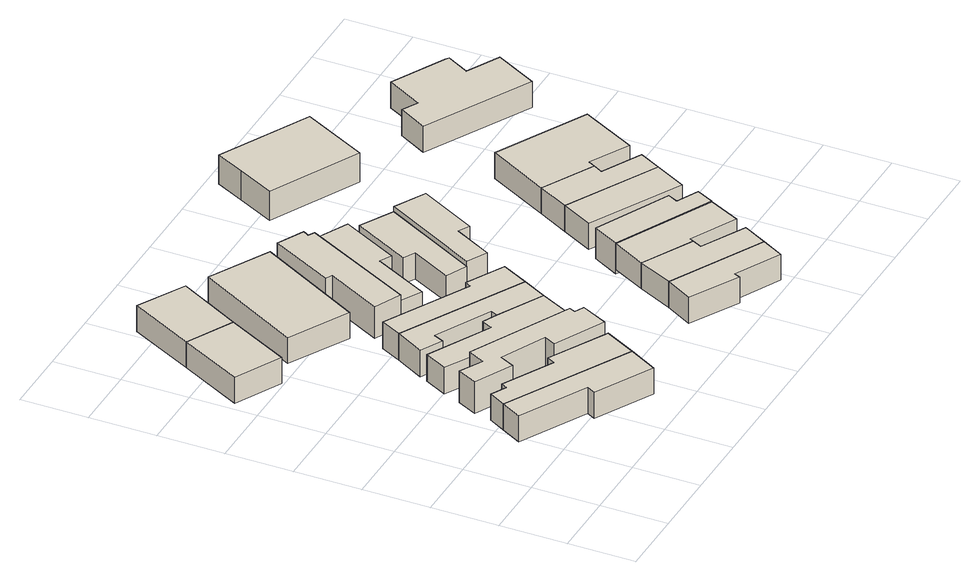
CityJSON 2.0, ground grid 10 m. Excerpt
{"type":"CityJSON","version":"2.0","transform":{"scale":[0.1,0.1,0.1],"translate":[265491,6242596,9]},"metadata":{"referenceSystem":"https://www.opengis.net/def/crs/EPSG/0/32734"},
"CityObjects":{
"building1":{"type":"Building","attributes":{"address":"50 Fenton Road Salt River Cape Town","building":"house","building:levels":1,"building_height":4.1,"roof_height":16.2,"ground_height":12.1,"plus_code":"4FRW3F97+J6X"},"geometry":[{"type":"Solid","lod":"1","boundaries":[[[[0,1,2,3]],[[1,4,5,2]],[[4,6,7,5]],[[6,8,9,7]],[[8,10,11,9]],[[10,0,3,11]],[[3,2,5,7,9,11]],[[10,8,6,4,1,0]]]]}]},
"building2":{"type":"Building","attributes":{"address":"48 Fenton Road Salt River Cape Town","building":"house","building:levels":1,"building_height":4.1,"roof_height":16.2,"ground_height":12.1,"plus_code":"4FRW3F97+M73"},"geometry":[{"type":"Solid","lod":"1","boundaries":[[[[1,12,13,2]],[[12,14,15,13]],[[14,16,17,15]],[[16,18,19,17]],[[18,20,21,19]],[[20,22,23,21]],[[22,4,5,23]],[[4,1,2,5]],[[2,13,15,17,19,21,23,5]],[[4,22,20,18,16,14,12,1]]]]}]},
"building3":{"type":"Building","attributes":{"address":"35 Cecil Road Salt River Cape Town","building":"house","building:levels":1,"building_height":4.1,"roof_height":14.51,"ground_height":10.41,"plus_code":"4FRW3F97+R63"},"geometry":[{"type":"Solid","lod":"1","boundaries":[[[[24,25,26,27]],[[25,28,29,26]],[[28,30,31,29]],[[30,24,27,31]],[[27,26,29,31]],[[30,28,25,24]]]]}]},
"building4":{"type":"Building","attributes":{"address":"46 Fenton Road Salt River Cape Town","building":"house","building:levels":1,"building_height":4.1,"roof_height":16.2,"ground_height":12.1,"plus_code":"4FRW3F97+M8C"},"geometry":[{"type":"Solid","lod":"1","boundaries":[[[[32,33,34,35]],[[33,36,37,34]],[[36,38,39,37]],[[38,40,41,39]],[[40,42,43,41]],[[42,44,45,43]],[[44,46,47,45]],[[46,48,49,47]],[[48,50,51,49]],[[50,52,53,51]],[[52,54,55,53]],[[54,32,35,55]],[[35,34,37,39,41,43,45,47,49,51,53,55]],[[54,52,50,48,46,44,42,40,38,36,33,32]]]]}]},
"building5":{"type":"Building","attributes":{"address":"33 Cecil Road Salt River Cape Town","building":"house","building:levels":1,"building_height":4.1,"roof_height":14.51,"ground_height":10.41,"plus_code":"4FRW3F97+R6Q"},"geometry":[{"type":"Solid","lod":"1","boundaries":[[[[24,30,31,27]],[[30,56,57,31]],[[56,58,59,57]],[[58,24,27,59]],[[27,31,57,59]],[[58,56,30,24]]]]}]},
"building6":{"type":"Building","attributes":{"address":"44 Fenton Road Salt River Cape Town","building":"house","building:levels":1,"building_height":4.1,"roof_height":15.29,"ground_height":11.19,"plus_code":"4FRW3F97+M7X"},"geometry":[{"type":"Solid","lod":"1","boundaries":[[[[60,61,62,63]],[[61,64,65,62]],[[64,66,67,65]],[[66,68,69,67]],[[68,70,71,69]],[[70,72,73,71]],[[72,74,75,73]],[[74,60,63,75]],[[63,62,65,67,69,71,73,75]],[[74,72,70,68,66,64,61,60]]]]}]},
"building7":{"type":"Building","attributes":{"address":"42 Fenton Road Salt River Cape Town","building":"house","building:levels":1,"building_height":4.1,"roof_height":15.29,"ground_height":11.19,"plus_code":"4FRW3F97+P86"},"geometry":[{"type":"Solid","lod":"1","boundaries":[[[[76,77,78,79]],[[77,80,81,78]],[[80,82,83,81]],[[82,84,85,83]],[[84,86,87,85]],[[86,61,62,87]],[[61,60,63,62]],[[60,76,79,63]],[[79,78,81,83,85,87,62,63]],[[60,61,86,84,82,80,77,76]]]]}]},
"building8":{"type":"Building","attributes":{"address":"40 Tennyson Street Salt River Cape Town","building":"house","building:levels":1,"building_height":4.1,"roof_height":14.51,"ground_height":10.41,"plus_code":"4FRW3F97+R74"},"geometry":[{"type":"Solid","lod":"1","boundaries":[[[[88,89,90,91]],[[89,92,93,90]],[[92,94,95,93]],[[94,88,91,95]],[[91,90,93,95]],[[94,92,89,88]]]]}]},
"building9":{"type":"Building","attributes":{"address":"40 Fenton Road Salt River Cape Town","building":"house","building:levels":1,"building_height":4.1,"roof_height":15.29,"ground_height":11.19,"plus_code":"4FRW3F97+P8C"},"geometry":[{"type":"Solid","lod":"1","boundaries":[[[[77,76,79,78]],[[76,96,97,79]],[[96,98,99,97]],[[98,100,101,99]],[[100,102,103,101]],[[102,77,78,103]],[[78,79,97,99,101,103]],[[102,100,98,96,76,77]]]]}]},
"building10":{"type":"Building","attributes":{"address":"42 Tennyson Street Salt River Cape Town","building":"house","building:levels":1,"building_height":4.1,"roof_height":15.29,"ground_height":11.19,"plus_code":"4FRW3F97+Q8C"},"geometry":[{"type":"Solid","lod":"1","boundaries":[[[[104,105,106,107]],[[105,108,109,106]],[[108,110,111,109]],[[110,112,113,111]],[[112,114,115,113]],[[114,116,117,115]],[[116,118,119,117]],[[118,104,107,119]],[[107,106,109,111,113,115,117,119]],[[118,116,114,112,110,108,105,104]]]]}]},
"building11":{"type":"Building","attributes":{"address":"44 Tennyson Street Salt River Cape Town","building":"house","building:levels":1,"building_height":4.1,"roof_height":14.37,"ground_height":10.27,"plus_code":"4FRW3F97+Q8Q"},"geometry":[{"type":"Solid","lod":"1","boundaries":[[[[104,118,120,121]],[[118,122,123,120]],[[122,124,125,123]],[[124,126,127,125]],[[126,128,129,127]],[[128,104,121,129]],[[121,120,123,125,127,129]],[[128,126,124,122,118,104]]]]}]},
"building12":{"type":"Building","attributes":{"address":"Fenton Road Salt River Cape Town","building":"house","building:levels":1,"building_height":4.1,"roof_height":15.91,"ground_height":11.81,"plus_code":"4FRW3F97+J99"},"geometry":[{"type":"Solid","lod":"1","boundaries":[[[[130,131,132,133]],[[131,134,135,132]],[[134,136,137,135]],[[136,138,139,137]],[[138,140,141,139]],[[140,130,133,141]],[[133,132,135,137,139,141]],[[140,138,136,134,131,130]]]]}]},
"building13":{"type":"Building","attributes":{"address":"46 Tennyson Street Salt River Cape Town","building":"house","building:levels":1,"building_height":4.1,"roof_height":14.37,"ground_height":10.27,"plus_code":"4FRW3F97+Q9F"},"geometry":[{"type":"Solid","lod":"1","boundaries":[[[[142,143,144,145]],[[143,146,147,144]],[[146,148,149,147]],[[148,150,151,149]],[[150,152,153,151]],[[152,142,145,153]],[[145,144,147,149,151,153]],[[152,150,148,146,143,142]]]]}]},
"building14":{"type":"Building","attributes":{"address":"Fenton Road Salt River Cape Town","building":"house","building:levels":1,"building_height":4.1,"roof_height":15.91,"ground_height":11.81,"plus_code":"4FRW3F97+JCC"},"geometry":[{"type":"Solid","lod":"1","boundaries":[[[[154,130,133,155]],[[130,140,141,133]],[[140,156,157,141]],[[156,158,159,157]],[[158,160,161,159]],[[160,154,155,161]],[[155,133,141,157,159,161]],[[160,158,156,140,130,154]]]]}]},
"building15":{"type":"Building","attributes":{"address":"48 Tennyson Street Salt River Cape Town","building":"house","building:levels":1,"building_height":4.1,"roof_height":15.15,"ground_height":11.05,"plus_code":"4FRW3F97+Q98"},"geometry":[{"type":"Solid","lod":"1","boundaries":[[[[143,142,162,163]],[[142,164,165,162]],[[164,166,167,165]],[[166,168,169,167]],[[168,170,171,169]],[[170,143,163,171]],[[163,162,165,167,169,171]],[[170,168,166,164,142,143]]]]}]},
"building16":{"type":"Building","attributes":{"address":"Fenton Road Salt River Cape Town","building":"house","building:levels":1,"building_height":4.1,"roof_height":15.91,"ground_height":11.81,"plus_code":"4FRW3F97+MC3"},"geometry":[{"type":"Solid","lod":"1","boundaries":[[[[172,154,155,173]],[[154,160,161,155]],[[160,174,175,161]],[[174,176,177,175]],[[176,178,179,177]],[[178,172,173,179]],[[173,155,161,175,177,179]],[[178,176,174,160,154,172]]]]}]},
"building17":{"type":"Building","attributes":{"address":"Fenton Road Salt River Cape Town","building":"house","building:levels":1,"building_height":4.1,"roof_height":15.98,"ground_height":11.88,"plus_code":"4FRW3F97+MC8"},"geometry":[{"type":"Solid","lod":"1","boundaries":[[[[180,181,182,183]],[[181,184,185,182]],[[184,186,187,185]],[[186,188,189,187]],[[188,190,191,189]],[[190,180,183,191]],[[183,182,185,187,189,191]],[[190,188,186,184,181,180]]]]}]},
"building18":{"type":"Building","attributes":{"address":"37 Fenton Road Salt River Cape Town","building":"house","building:levels":1,"building_height":4.1,"roof_height":15.23,"ground_height":11.13,"plus_code":"4FRW3F97+MCQ"},"geometry":[{"type":"Solid","lod":"1","boundaries":[[[[192,193,194,195]],[[193,196,197,194]],[[196,198,199,197]],[[198,192,195,199]],[[195,194,197,199]],[[198,196,193,192]]]]}]},
"building19":{"type":"Building","attributes":{"address":"35 Fenton Road Salt River Cape Town","building":"house","building:levels":1,"building_height":4.1,"roof_height":15.23,"ground_height":11.13,"plus_code":"4FRW3F97+PF2"},"geometry":[{"type":"Solid","lod":"1","boundaries":[[[[200,192,195,201]],[[192,198,199,195]],[[198,202,203,199]],[[202,204,205,203]],[[204,206,207,205]],[[206,200,201,207]],[[201,195,199,203,205,207]],[[206,204,202,198,192,200]]]]}]},
"building20":{"type":"Building","attributes":{"address":"Fenton Road Salt River Cape Town","building":"house","building:levels":1,"building_height":4.1,"roof_height":14.37,"ground_height":10.27,"plus_code":"4FRW3F97+RCV"},"geometry":[{"type":"Solid","lod":"1","boundaries":[[[[208,209,210,211]],[[209,212,213,210]],[[212,214,215,213]],[[214,216,217,215]],[[216,208,211,217]],[[211,210,213,215,217]],[[216,214,212,209,208]]]]}]},
"building21":{"type":"Building","attributes":{"address":"31 Fenton Road Salt River Cape Town","building":"house","building:levels":1,"building_height":4.1,"roof_height":15.23,"ground_height":11.13,"plus_code":"4FRW3F97+PFG"},"geometry":[{"type":"Solid","lod":"1","boundaries":[[[[200,206,207,201]],[[206,218,219,207]],[[218,220,221,219]],[[220,222,223,221]],[[222,224,225,223]],[[224,200,201,225]],[[201,207,219,221,223,225]],[[224,222,220,218,206,200]]]]}]},
"building22":{"type":"Building","attributes":{"address":"29 Fenton Road Salt River Cape Town","building":"house","building:levels":1,"building_height":4.1,"roof_height":14.58,"ground_height":10.48,"plus_code":"4FRW3F97+RG2"},"geometry":[{"type":"Solid","lod":"1","boundaries":[[[[226,227,228,229]],[[227,230,231,228]],[[230,232,233,231]],[[232,234,235,233]],[[234,236,237,235]],[[236,238,239,237]],[[238,240,241,239]],[[240,242,243,241]],[[242,226,229,243]],[[229,228,231,233,235,237,239,241,243]],[[242,240,238,236,234,232,230,227,226]]]]}]}
},
"vertices":[
[240,35,31],[264,78,31],[264,78,72],[240,35,72],[78,178,31],[78,178,72],[61,147,31],[61,147,72],[161,94,31],[161,94,72],[154,81,31],[154,81,72],
[289,125,31],[289,125,72],[202,172,31],[202,172,72],[195,160,31],[195,160,72],[120,200,31],[120,200,72],[115,191,31],[115,191,72],[92,203,31],[92,203,72],
[55,630,14],[6,536,14],[6,536,55],[55,630,55],[75,500,14],[75,500,55],[124,594,14],[124,594,55],
[321,196,22],[171,271,22],[171,271,72],[321,196,72],[158,246,22],[158,246,72],[124,264,22],[124,264,72],[109,234,22],[109,234,72],[166,206,22],[166,206,72],[177,228,22],[177,228,72],[244,195,22],[244,195,72],[235,178,22],[235,178,72],[311,140,22],[311,140,72],[331,180,22],[331,180,72],[317,187,22],[317,187,72],
[175,688,14],[175,688,55],[105,726,14],[105,726,55],
[346,246,21],[277,282,21],[277,282,63],[346,246,63],[256,292,21],[256,292,63],[248,276,21],[248,276,63],[153,325,21],[153,325,63],[135,291,21],[135,291,63],[171,271,21],[171,271,63],[321,196,21],[321,196,63],
[365,282,21],[182,380,21],[182,380,63],[365,282,63],[158,337,21],[158,337,63],[191,320,21],[191,320,63],[198,335,21],[198,335,63],[282,292,21],[282,292,63],
[296,622,14],[207,670,14],[207,670,55],[296,622,55],[121,513,14],[121,513,55],[210,465,14],[210,465,55],
[386,322,21],[386,322,63],[330,352,21],[330,352,63],[325,343,21],[325,343,63],[198,411,21],[198,411,63],
[351,583,13],[342,588,13],[342,588,63],[351,583,63],[347,597,13],[347,597,63],[308,617,13],[308,617,63],[259,523,13],[259,523,63],[269,518,13],[269,518,63],[226,436,13],[226,436,63],[266,417,13],[266,417,63],
[266,417,54],[351,583,54],[297,400,13],[297,400,54],[339,482,13],[339,482,54],[357,473,13],[357,473,54],[401,558,13],[401,558,54],
[438,107,28],[415,67,28],[415,67,69],[438,107,69],[488,27,28],[488,27,69],[492,36,28],[492,36,69],[560,1,28],[560,1,69],[578,34,28],[578,34,69],
[377,373,13],[453,516,13],[453,516,54],[377,373,54],[404,543,13],[404,543,54],[359,457,13],[359,457,54],[376,448,13],[376,448,54],[345,388,13],[345,388,54],
[463,159,28],[463,159,69],[598,70,28],[598,70,69],[532,105,28],[532,105,69],[539,119,28],[539,119,69],
[377,373,62],[453,516,62],[407,357,13],[407,357,62],[437,414,13],[437,414,62],[454,405,13],[454,405,62],[500,491,13],[500,491,62],
[490,209,28],[490,209,69],[542,125,28],[542,125,69],[611,90,28],[611,90,69],[634,137,28],[634,137,69],
[490,209,21],[634,137,21],[634,137,70],[490,209,70],[647,163,21],[647,163,70],[614,179,21],[614,179,70],[622,194,21],[622,194,70],[511,248,21],[511,248,70],
[552,313,21],[527,266,21],[527,266,62],[552,313,62],[663,194,21],[663,194,62],[688,241,21],[688,241,62],
[577,359,21],[577,359,62],[705,273,21],[705,273,62],[646,304,21],[646,304,62],[654,318,21],[654,318,62],
[454,739,8],[426,684,8],[426,684,54],[454,739,54],[560,616,8],[560,616,54],[610,713,8],[610,713,54],[476,782,8],[476,782,54],
[659,328,21],[659,328,62],[718,297,21],[718,297,62],[761,379,21],[761,379,62],[626,450,21],[626,450,62],
[842,545,15],[793,571,15],[793,571,56],[842,545,56],[812,605,15],[812,605,56],[807,608,15],[807,608,56],[727,650,15],[727,650,56],[698,596,15],[698,596,56],[674,609,15],[674,609,56],[650,566,15],[650,566,56],[808,482,15],[808,482,56]
]}
